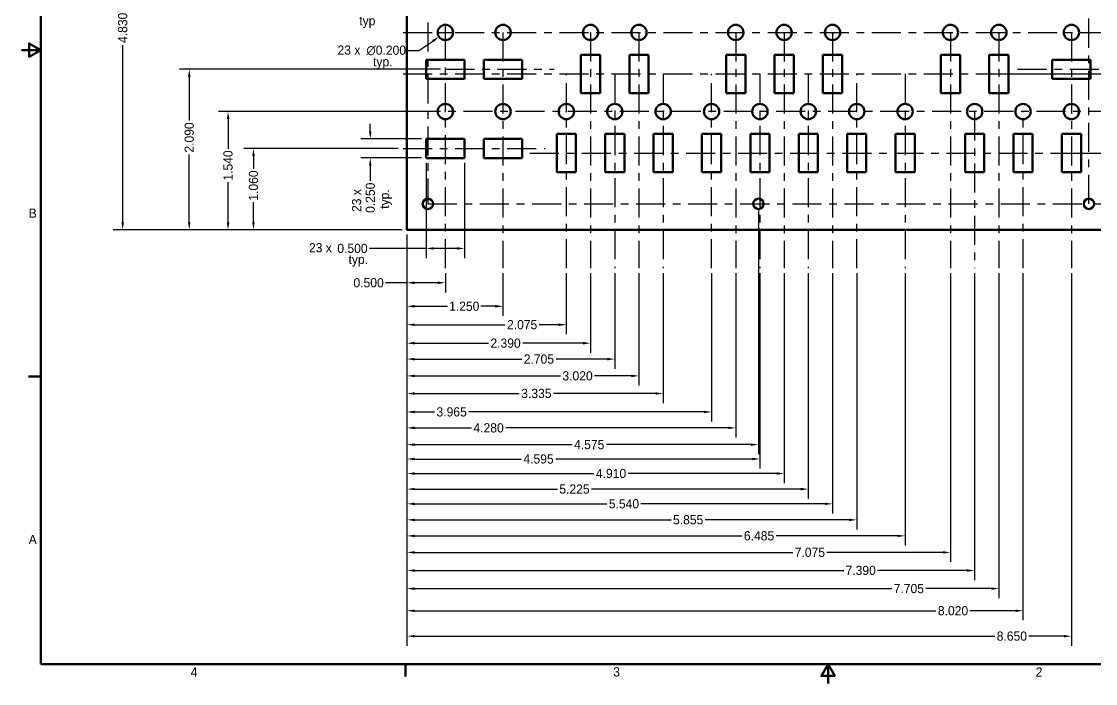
# Paper-space layout 'Layout1' of a CAD drawing. Extents: x 0.5 to 21.5, y 0.2 to 16.7.
# Drawn here: x 0.5 to 14.48, y 0.25 to 8.87 of the extents above; entities that cross this region are included whole.
import ezdxf

# ---------------------------------------------------------------- set-up
doc = ezdxf.new("R2010")
doc.units = 0
doc.header["$LTSCALE"] = 0.015748
doc.header["$MEASUREMENT"] = 0
doc.linetypes.add('ACAD_ISO08W100', pattern=[36, 24, -3, 6, -3])
doc.layers.add('Dimensions', color=7, linetype='Continuous', lineweight=25)
doc.layers.add('Sketch Lines', color=7, linetype='Continuous', lineweight=25)
doc.styles.add('DEFAULT-ANSI', font='ARIAL.TTF', dxfattribs={"width": 0.94})
doc.styles.add('TextStyle13', font='ARIAL.TTF', dxfattribs={"width": 0.94})
doc.styles.add('TextStyle8', font='ARIAL.TTF', dxfattribs={"width": 0.94})
doc.dimstyles.new('ANSI - ALIGNED', dxfattribs={"dimtxt": 0.12, "dimasz": 0.098425, "dimexe": 0.125, "dimexo": 0.0625, "dimgap": 0.031496, "dimtad": 0, "dimtoh": 1, "dimdec": 3, "dimrnd": 1e-08, "dimzin": 0, "dimdsep": 46, "dimtxsty": 'TextStyle8', "dimblk2": 'CLOSED', "dimcen": 0.09, "dimdle": 0.393701, "dimclrd": 47, "dimclre": 47, "dimclrt": 47, "dimadec": 0, "dimazin": 0, "dimtfac": 1, "dimtofl": 0, "dimtmove": 0, "dimatfit": 3, "dimfxl": 1, "dimtolj": 1, "dimtzin": 0, "dimlwd": 25, "dimlwe": 25, "dimarcsym": 0})

# ---------------------------------------------------------------- blocks, each defined once
blk = doc.blocks.new('2dTransBorder1')
at = {"layer": 'Sketch Lines', "color": 7, "linetype": 'Continuous', "lineweight": 50}
for points in [[(1.905, 1.27), (1.905, 41.91), (53.975, 41.91), (53.975, 1.27), (1.905, 1.27)], [(1.27, 21.59), (1.905, 21.59), (1.524, 21.81), (1.524, 21.37), (1.905, 21.59)], [(1.905, 10.795), (1.498, 10.795)], [(13.97, 1.27), (13.97, 0.863)], [(27.94, 0.635), (27.94, 1.27), (27.72, 0.889), (28.16, 0.889), (27.94, 1.27)]]:
    blk.add_lwpolyline(points, dxfattribs=at)
blk = doc.blocks.new('*D18')
at = {"layer": 'Defpoints', "color": 0, "linetype": 'Continuous'}
for p in [(14.396, 6.497), (14.668, 6.159), (14.959, 6.159)]:
    blk.add_point(p, dxfattribs=at)
at = {"layer": 'Dimensions', "color": 47, "linetype": 'Continuous', "lineweight": 25}
for p, q in [((14.459, 6.497), (15.084, 6.497)), ((14.959, 6.398), (14.959, 6.257)), ((14.731, 6.159), (15.084, 6.159)), ((14.959, 6.159), (14.959, 5.602))]:
    blk.add_line(p, q, dxfattribs=at)
at = {"layer": 'Dimensions', "color": 47, "linetype": 'Continuous'}
for points in [[(14.942, 6.398), (14.975, 6.398), (14.959, 6.497)], [(14.942, 6.257), (14.975, 6.257), (14.959, 6.159)]]:
    blk.add_solid(points, dxfattribs=at)
at = {"layer": 'Dimensions', "color": 47, "linetype": 'Continuous', "lineweight": 25, "insert": (14.959, 5.38), "char_height": 0.12, "attachment_point": 5, "rotation": 90, "style": 'TextStyle8'}
blk.add_mtext('\\A1;0.338', dxfattribs=at)
blk = doc.blocks.new('_Closed')
at = {"color": 0, "linetype": 'ByBlock', "lineweight": -2}
for p, q in [((-1, 0.17), (0, 0)), ((-1, 0.17), (-1, -0.17)), ((0, 0), (-1, -0.17)), ((0, 0), (-1, 0))]:
    blk.add_line(p, q, dxfattribs=at)
blk = doc.blocks.new('*D19')
at = {"layer": 'Defpoints', "color": 0, "linetype": 'Continuous'}
for p in [(14.168, 7.159), (14.668, 6.159), (15.383, 6.159)]:
    blk.add_point(p, dxfattribs=at)
at = {"layer": 'Dimensions', "color": 47, "linetype": 'Continuous', "lineweight": 25}
for p, q in [((14.231, 7.159), (15.508, 7.159)), ((15.383, 7.06), (15.383, 6.927)), ((15.383, 6.257), (15.383, 6.494)), ((14.731, 6.159), (15.508, 6.159))]:
    blk.add_line(p, q, dxfattribs=at)
at = {"layer": 'Dimensions', "color": 47, "linetype": 'Continuous'}
for points in [[(15.366, 7.06), (15.399, 7.06), (15.383, 7.159)], [(15.366, 6.257), (15.399, 6.257), (15.383, 6.159)]]:
    blk.add_solid(points, dxfattribs=at)
at = {"layer": 'Dimensions', "color": 47, "linetype": 'Continuous', "lineweight": 25, "insert": (15.383, 6.711), "char_height": 0.12, "attachment_point": 5, "rotation": 90, "style": 'TextStyle8'}
blk.add_mtext('\\A1;1.000', dxfattribs=at)
blk = doc.blocks.new('*D20')
at = {"layer": 'Defpoints', "color": 0, "linetype": 'Continuous'}
for p in [(14.396, 12.259), (14.668, 6.159), (18.439, 6.159)]:
    blk.add_point(p, dxfattribs=at)
at = {"layer": 'Dimensions', "color": 47, "linetype": 'Continuous', "lineweight": 25}
for p, q in [((14.459, 12.259), (18.564, 12.259)), ((18.439, 12.16), (18.439, 11.648)), ((18.439, 6.257), (18.439, 11.204)), ((14.731, 6.159), (18.564, 6.159))]:
    blk.add_line(p, q, dxfattribs=at)
at = {"layer": 'Dimensions', "color": 47, "linetype": 'Continuous'}
for points in [[(18.423, 12.16), (18.456, 12.16), (18.439, 12.259)], [(18.423, 6.257), (18.456, 6.257), (18.439, 6.159)]]:
    blk.add_solid(points, dxfattribs=at)
at = {"layer": 'Dimensions', "color": 47, "linetype": 'Continuous', "lineweight": 25, "insert": (18.439, 11.426), "char_height": 0.12, "attachment_point": 5, "rotation": 90, "style": 'TextStyle8'}
blk.add_mtext('\\A1;6.100', dxfattribs=at)
blk = doc.blocks.new('*D24')
at = {"layer": 'Defpoints', "color": 0, "linetype": 'Continuous'}
for p in [(1.818, 10.989), (6.343, 10.989), (5.518, 6.159)]:
    blk.add_point(p, dxfattribs=at)
at = {"layer": 'Dimensions', "color": 47, "linetype": 'Continuous', "lineweight": 25}
for p, q in [((6.281, 10.989), (1.693, 10.989)), ((1.818, 10.89), (1.818, 9.013)), ((1.818, 6.257), (1.818, 8.565)), ((5.456, 6.159), (1.693, 6.159))]:
    blk.add_line(p, q, dxfattribs=at)
at = {"layer": 'Dimensions', "color": 47, "linetype": 'Continuous'}
for points in [[(1.801, 10.89), (1.834, 10.89), (1.818, 10.989)], [(1.801, 6.257), (1.834, 6.257), (1.818, 6.159)]]:
    blk.add_solid(points, dxfattribs=at)
at = {"layer": 'Dimensions', "color": 47, "linetype": 'Continuous', "lineweight": 25, "insert": (1.818, 8.789), "char_height": 0.12, "attachment_point": 5, "rotation": 90, "style": 'TextStyle8'}
blk.add_mtext('\\A1;4.830', dxfattribs=at)
blk = doc.blocks.new('*D25')
at = {"layer": 'Defpoints', "color": 0, "linetype": 'Continuous'}
for p in [(6.018, 8.249), (2.684, 6.159), (5.518, 6.159)]:
    blk.add_point(p, dxfattribs=at)
at = {"layer": 'Dimensions', "color": 47, "linetype": 'Continuous', "lineweight": 25}
for p, q in [((5.956, 8.249), (2.559, 8.249)), ((2.684, 8.15), (2.684, 7.584)), ((2.684, 6.257), (2.684, 7.139)), ((5.456, 6.159), (2.559, 6.159))]:
    blk.add_line(p, q, dxfattribs=at)
at = {"layer": 'Dimensions', "color": 47, "linetype": 'Continuous'}
for points in [[(2.668, 8.15), (2.701, 8.15), (2.684, 8.249)], [(2.668, 6.257), (2.701, 6.257), (2.684, 6.159)]]:
    blk.add_solid(points, dxfattribs=at)
at = {"layer": 'Dimensions', "color": 47, "linetype": 'Continuous', "lineweight": 25, "insert": (2.684, 7.361), "char_height": 0.12, "attachment_point": 5, "rotation": 90, "style": 'TextStyle8'}
blk.add_mtext('\\A1;2.090', dxfattribs=at)
blk = doc.blocks.new('*D26')
at = {"layer": 'Defpoints', "color": 0, "linetype": 'Continuous'}
for p in [(5.468, 7.219), (3.52, 6.159), (5.518, 6.159)]:
    blk.add_point(p, dxfattribs=at)
at = {"layer": 'Dimensions', "color": 47, "linetype": 'Continuous', "lineweight": 25}
for p, q in [((5.406, 7.219), (3.395, 7.219)), ((3.52, 7.12), (3.52, 6.951)), ((3.52, 6.257), (3.52, 6.518)), ((5.456, 6.159), (3.395, 6.159))]:
    blk.add_line(p, q, dxfattribs=at)
at = {"layer": 'Dimensions', "color": 47, "linetype": 'Continuous'}
for points in [[(3.504, 7.12), (3.537, 7.12), (3.52, 7.219)], [(3.504, 6.257), (3.537, 6.257), (3.52, 6.159)]]:
    blk.add_solid(points, dxfattribs=at)
at = {"layer": 'Dimensions', "color": 47, "linetype": 'Continuous', "lineweight": 25, "insert": (3.52, 6.735), "char_height": 0.12, "attachment_point": 5, "rotation": 90, "style": 'TextStyle8'}
blk.add_mtext('\\A1;1.060', dxfattribs=at)
blk = doc.blocks.new('*D28')
at = {"layer": 'Defpoints', "color": 0, "linetype": 'Continuous'}
for p in [(13.223, 8.189), (14.668, 6.159), (15.874, 6.159)]:
    blk.add_point(p, dxfattribs=at)
at = {"layer": 'Dimensions', "color": 47, "linetype": 'Continuous', "lineweight": 25}
for p, q in [((13.286, 8.189), (15.999, 8.189)), ((15.874, 8.09), (15.874, 7.502)), ((15.874, 6.257), (15.874, 7.056)), ((14.731, 6.159), (15.999, 6.159))]:
    blk.add_line(p, q, dxfattribs=at)
at = {"layer": 'Dimensions', "color": 47, "linetype": 'Continuous'}
for points in [[(15.858, 8.09), (15.891, 8.09), (15.874, 8.189)], [(15.858, 6.257), (15.891, 6.257), (15.874, 6.159)]]:
    blk.add_solid(points, dxfattribs=at)
at = {"layer": 'Dimensions', "color": 47, "linetype": 'Continuous', "lineweight": 25, "insert": (15.874, 7.279), "char_height": 0.12, "attachment_point": 5, "rotation": 90, "style": 'TextStyle8'}
blk.add_mtext('\\A1;2.030', dxfattribs=at)
blk = doc.blocks.new('*D29')
at = {"layer": 'Defpoints', "color": 0, "linetype": 'Continuous'}
for p in [(5.518, 6.159), (14.168, 5.659), (5.518, 0.867)]:
    blk.add_point(p, dxfattribs=at)
at = {"layer": 'Dimensions', "color": 47, "linetype": 'Continuous', "lineweight": 25}
for p, q in [((5.518, 6.096), (5.518, 0.742)), ((14.168, 5.596), (14.168, 0.742)), ((5.617, 0.867), (13.171, 0.867)), ((14.07, 0.867), (13.614, 0.867))]:
    blk.add_line(p, q, dxfattribs=at)
at = {"layer": 'Dimensions', "color": 47, "linetype": 'Continuous'}
for points in [[(5.617, 0.883), (5.617, 0.85), (5.518, 0.867)], [(14.07, 0.883), (14.07, 0.85), (14.168, 0.867)]]:
    blk.add_solid(points, dxfattribs=at)
at = {"layer": 'Dimensions', "color": 47, "linetype": 'Continuous', "lineweight": 25, "insert": (13.393, 0.867), "char_height": 0.12, "attachment_point": 5, "style": 'TextStyle8'}
blk.add_mtext('\\A1;8.650', dxfattribs=at)
blk = doc.blocks.new('*D30')
at = {"layer": 'Defpoints', "color": 0, "linetype": 'Continuous'}
for p in [(5.518, 6.159), (13.538, 5.659), (5.518, 1.198)]:
    blk.add_point(p, dxfattribs=at)
at = {"layer": 'Dimensions', "color": 47, "linetype": 'Continuous', "lineweight": 25}
for p, q in [((5.518, 6.096), (5.518, 1.073)), ((13.538, 5.596), (13.538, 1.073)), ((5.617, 1.198), (12.405, 1.198)), ((13.44, 1.198), (12.848, 1.198))]:
    blk.add_line(p, q, dxfattribs=at)
at = {"layer": 'Dimensions', "color": 47, "linetype": 'Continuous'}
for points in [[(5.617, 1.214), (5.617, 1.181), (5.518, 1.198)], [(13.44, 1.214), (13.44, 1.181), (13.538, 1.198)]]:
    blk.add_solid(points, dxfattribs=at)
at = {"layer": 'Dimensions', "color": 47, "linetype": 'Continuous', "lineweight": 25, "insert": (12.627, 1.198), "char_height": 0.12, "attachment_point": 5, "style": 'TextStyle8'}
blk.add_mtext('\\A1;8.020', dxfattribs=at)
blk = doc.blocks.new('*D31')
at = {"layer": 'Defpoints', "color": 0, "linetype": 'Continuous'}
for p in [(5.518, 6.159), (13.223, 5.659), (5.518, 1.486)]:
    blk.add_point(p, dxfattribs=at)
at = {"layer": 'Dimensions', "color": 47, "linetype": 'Continuous', "lineweight": 25}
for p, q in [((5.518, 6.096), (5.518, 1.361)), ((13.223, 5.596), (13.223, 1.361)), ((5.617, 1.486), (11.83, 1.486)), ((13.125, 1.486), (12.274, 1.486))]:
    blk.add_line(p, q, dxfattribs=at)
at = {"layer": 'Dimensions', "color": 47, "linetype": 'Continuous'}
for points in [[(5.617, 1.502), (5.617, 1.469), (5.518, 1.486)], [(13.125, 1.502), (13.125, 1.469), (13.223, 1.486)]]:
    blk.add_solid(points, dxfattribs=at)
at = {"layer": 'Dimensions', "color": 47, "linetype": 'Continuous', "lineweight": 25, "insert": (12.052, 1.486), "char_height": 0.12, "attachment_point": 5, "style": 'TextStyle8'}
blk.add_mtext('\\A1;7.705', dxfattribs=at)
blk = doc.blocks.new('*D32')
at = {"layer": 'Defpoints', "color": 0, "linetype": 'Continuous'}
for p in [(5.518, 6.159), (12.908, 5.659), (5.518, 1.722)]:
    blk.add_point(p, dxfattribs=at)
at = {"layer": 'Dimensions', "color": 47, "linetype": 'Continuous', "lineweight": 25}
for p, q in [((5.518, 6.096), (5.518, 1.597)), ((12.908, 5.596), (12.908, 1.597)), ((5.617, 1.722), (11.204, 1.722)), ((12.81, 1.722), (11.646, 1.722))]:
    blk.add_line(p, q, dxfattribs=at)
at = {"layer": 'Dimensions', "color": 47, "linetype": 'Continuous'}
for points in [[(5.617, 1.738), (5.617, 1.705), (5.518, 1.722)], [(12.81, 1.738), (12.81, 1.705), (12.908, 1.722)]]:
    blk.add_solid(points, dxfattribs=at)
at = {"layer": 'Dimensions', "color": 47, "linetype": 'Continuous', "lineweight": 25, "insert": (11.425, 1.722), "char_height": 0.12, "attachment_point": 5, "style": 'TextStyle8'}
blk.add_mtext('\\A1;7.390', dxfattribs=at)
blk = doc.blocks.new('*D33')
at = {"layer": 'Defpoints', "color": 0, "linetype": 'Continuous'}
for p in [(5.518, 6.159), (12.593, 5.659), (5.518, 1.958)]:
    blk.add_point(p, dxfattribs=at)
at = {"layer": 'Dimensions', "color": 47, "linetype": 'Continuous', "lineweight": 25}
for p, q in [((5.518, 6.096), (5.518, 1.833)), ((12.593, 5.596), (12.593, 1.833)), ((5.617, 1.958), (10.542, 1.958)), ((12.495, 1.958), (10.985, 1.958))]:
    blk.add_line(p, q, dxfattribs=at)
at = {"layer": 'Dimensions', "color": 47, "linetype": 'Continuous'}
for points in [[(5.617, 1.974), (5.617, 1.942), (5.518, 1.958)], [(12.495, 1.974), (12.495, 1.942), (12.593, 1.958)]]:
    blk.add_solid(points, dxfattribs=at)
at = {"layer": 'Dimensions', "color": 47, "linetype": 'Continuous', "lineweight": 25, "insert": (10.764, 1.958), "char_height": 0.12, "attachment_point": 5, "style": 'TextStyle8'}
blk.add_mtext('\\A1;7.075', dxfattribs=at)
blk = doc.blocks.new('*D34')
at = {"layer": 'Defpoints', "color": 0, "linetype": 'Continuous'}
for p in [(5.518, 6.159), (12.003, 5.659), (5.518, 2.173)]:
    blk.add_point(p, dxfattribs=at)
at = {"layer": 'Dimensions', "color": 47, "linetype": 'Continuous', "lineweight": 25}
for p, q in [((5.518, 6.096), (5.518, 2.048)), ((12.003, 5.596), (12.003, 2.048)), ((5.617, 2.173), (9.879, 2.173)), ((11.905, 2.173), (10.324, 2.173))]:
    blk.add_line(p, q, dxfattribs=at)
at = {"layer": 'Dimensions', "color": 47, "linetype": 'Continuous'}
for points in [[(5.617, 2.189), (5.617, 2.156), (5.518, 2.173)], [(11.905, 2.189), (11.905, 2.156), (12.003, 2.173)]]:
    blk.add_solid(points, dxfattribs=at)
at = {"layer": 'Dimensions', "color": 47, "linetype": 'Continuous', "lineweight": 25, "insert": (10.102, 2.173), "char_height": 0.12, "attachment_point": 5, "style": 'TextStyle8'}
blk.add_mtext('\\A1;6.485', dxfattribs=at)
blk = doc.blocks.new('*D35')
at = {"layer": 'Defpoints', "color": 0, "linetype": 'Continuous'}
for p in [(5.518, 6.159), (11.373, 5.659), (5.518, 2.382)]:
    blk.add_point(p, dxfattribs=at)
at = {"layer": 'Dimensions', "color": 47, "linetype": 'Continuous', "lineweight": 25}
for p, q in [((5.518, 6.096), (5.518, 2.257)), ((11.373, 5.596), (11.373, 2.257)), ((5.617, 2.382), (8.957, 2.382)), ((11.275, 2.382), (9.401, 2.382))]:
    blk.add_line(p, q, dxfattribs=at)
at = {"layer": 'Dimensions', "color": 47, "linetype": 'Continuous'}
for points in [[(5.617, 2.398), (5.617, 2.365), (5.518, 2.382)], [(11.275, 2.398), (11.275, 2.365), (11.373, 2.382)]]:
    blk.add_solid(points, dxfattribs=at)
at = {"layer": 'Dimensions', "color": 47, "linetype": 'Continuous', "lineweight": 25, "insert": (9.179, 2.382), "char_height": 0.12, "attachment_point": 5, "style": 'TextStyle8'}
blk.add_mtext('\\A1;5.855', dxfattribs=at)
blk = doc.blocks.new('*D36')
at = {"layer": 'Defpoints', "color": 0, "linetype": 'Continuous'}
for p in [(5.518, 6.159), (11.058, 5.659), (5.518, 2.59)]:
    blk.add_point(p, dxfattribs=at)
at = {"layer": 'Dimensions', "color": 47, "linetype": 'Continuous', "lineweight": 25}
for p, q in [((5.518, 6.096), (5.518, 2.465)), ((11.058, 5.596), (11.058, 2.465)), ((5.617, 2.59), (8.122, 2.59)), ((10.96, 2.59), (8.565, 2.59))]:
    blk.add_line(p, q, dxfattribs=at)
at = {"layer": 'Dimensions', "color": 47, "linetype": 'Continuous'}
for points in [[(5.617, 2.607), (5.617, 2.574), (5.518, 2.59)], [(10.96, 2.607), (10.96, 2.574), (11.058, 2.59)]]:
    blk.add_solid(points, dxfattribs=at)
at = {"layer": 'Dimensions', "color": 47, "linetype": 'Continuous', "lineweight": 25, "insert": (8.343, 2.59), "char_height": 0.12, "attachment_point": 5, "style": 'TextStyle8'}
blk.add_mtext('\\A1;5.540', dxfattribs=at)
blk = doc.blocks.new('*D37')
at = {"layer": 'Defpoints', "color": 0, "linetype": 'Continuous'}
for p in [(5.518, 6.159), (10.743, 5.659), (5.518, 2.782)]:
    blk.add_point(p, dxfattribs=at)
at = {"layer": 'Dimensions', "color": 47, "linetype": 'Continuous', "lineweight": 25}
for p, q in [((5.518, 6.096), (5.518, 2.657)), ((10.743, 5.596), (10.743, 2.657)), ((5.617, 2.782), (7.477, 2.782)), ((10.645, 2.782), (7.921, 2.782))]:
    blk.add_line(p, q, dxfattribs=at)
at = {"layer": 'Dimensions', "color": 47, "linetype": 'Continuous'}
for points in [[(5.617, 2.798), (5.617, 2.766), (5.518, 2.782)], [(10.645, 2.798), (10.645, 2.766), (10.743, 2.782)]]:
    blk.add_solid(points, dxfattribs=at)
at = {"layer": 'Dimensions', "color": 47, "linetype": 'Continuous', "lineweight": 25, "insert": (7.699, 2.782), "char_height": 0.12, "attachment_point": 5, "style": 'TextStyle8'}
blk.add_mtext('\\A1;5.225', dxfattribs=at)
blk = doc.blocks.new('*D38')
at = {"layer": 'Defpoints', "color": 0, "linetype": 'Continuous'}
for p in [(5.518, 6.159), (10.428, 5.659), (5.518, 2.985)]:
    blk.add_point(p, dxfattribs=at)
at = {"layer": 'Dimensions', "color": 47, "linetype": 'Continuous', "lineweight": 25}
for p, q in [((5.518, 6.096), (5.518, 2.86)), ((10.428, 5.596), (10.428, 2.86)), ((5.617, 2.985), (7.951, 2.985)), ((10.33, 2.985), (8.399, 2.985))]:
    blk.add_line(p, q, dxfattribs=at)
at = {"layer": 'Dimensions', "color": 47, "linetype": 'Continuous'}
for points in [[(5.617, 3.001), (5.617, 2.968), (5.518, 2.985)], [(10.33, 3.001), (10.33, 2.968), (10.428, 2.985)]]:
    blk.add_solid(points, dxfattribs=at)
at = {"layer": 'Dimensions', "color": 47, "linetype": 'Continuous', "lineweight": 25, "insert": (8.175, 2.985), "char_height": 0.12, "attachment_point": 5, "style": 'TextStyle8'}
blk.add_mtext('\\A1;4.910', dxfattribs=at)
blk = doc.blocks.new('*D39')
at = {"layer": 'Defpoints', "color": 0, "linetype": 'Continuous'}
for p in [(5.518, 6.159), (10.113, 5.659), (5.518, 3.174)]:
    blk.add_point(p, dxfattribs=at)
at = {"layer": 'Dimensions', "color": 47, "linetype": 'Continuous', "lineweight": 25}
for p, q in [((5.518, 6.096), (5.518, 3.049)), ((10.113, 5.596), (10.113, 3.049)), ((5.617, 3.174), (7.006, 3.174)), ((10.015, 3.174), (7.455, 3.174))]:
    blk.add_line(p, q, dxfattribs=at)
at = {"layer": 'Dimensions', "color": 47, "linetype": 'Continuous'}
for points in [[(5.617, 3.19), (5.617, 3.158), (5.518, 3.174)], [(10.015, 3.19), (10.015, 3.158), (10.113, 3.174)]]:
    blk.add_solid(points, dxfattribs=at)
at = {"layer": 'Dimensions', "color": 47, "linetype": 'Continuous', "lineweight": 25, "insert": (7.231, 3.174), "char_height": 0.12, "attachment_point": 5, "style": 'TextStyle8'}
blk.add_mtext('\\A1;4.595', dxfattribs=at)
blk = doc.blocks.new('*D40')
at = {"layer": 'Defpoints', "color": 0, "linetype": 'Continuous'}
for p in [(5.518, 6.159), (9.798, 5.659), (5.518, 3.579)]:
    blk.add_point(p, dxfattribs=at)
at = {"layer": 'Dimensions', "color": 47, "linetype": 'Continuous', "lineweight": 25}
for p, q in [((5.518, 6.096), (5.518, 3.454)), ((9.798, 5.596), (9.798, 3.454)), ((5.617, 3.579), (6.357, 3.579)), ((9.7, 3.579), (6.805, 3.579))]:
    blk.add_line(p, q, dxfattribs=at)
at = {"layer": 'Dimensions', "color": 47, "linetype": 'Continuous'}
for points in [[(5.617, 3.596), (5.617, 3.563), (5.518, 3.579)], [(9.7, 3.596), (9.7, 3.563), (9.798, 3.579)]]:
    blk.add_solid(points, dxfattribs=at)
at = {"layer": 'Dimensions', "color": 47, "linetype": 'Continuous', "lineweight": 25, "insert": (6.581, 3.579), "char_height": 0.12, "attachment_point": 5, "style": 'TextStyle8'}
blk.add_mtext('\\A1;4.280', dxfattribs=at)
blk = doc.blocks.new('*D41')
at = {"layer": 'Defpoints', "color": 0, "linetype": 'Continuous'}
for p in [(5.518, 6.159), (9.483, 5.659), (5.518, 3.787)]:
    blk.add_point(p, dxfattribs=at)
at = {"layer": 'Dimensions', "color": 47, "linetype": 'Continuous', "lineweight": 25}
for p, q in [((5.518, 6.096), (5.518, 3.662)), ((9.483, 5.596), (9.483, 3.662)), ((5.617, 3.787), (5.878, 3.787)), ((9.385, 3.787), (6.322, 3.787))]:
    blk.add_line(p, q, dxfattribs=at)
at = {"layer": 'Dimensions', "color": 47, "linetype": 'Continuous'}
for points in [[(5.617, 3.803), (5.617, 3.77), (5.518, 3.787)], [(9.385, 3.803), (9.385, 3.77), (9.483, 3.787)]]:
    blk.add_solid(points, dxfattribs=at)
at = {"layer": 'Dimensions', "color": 47, "linetype": 'Continuous', "lineweight": 25, "insert": (6.1, 3.787), "char_height": 0.12, "attachment_point": 5, "style": 'TextStyle8'}
blk.add_mtext('\\A1;3.965', dxfattribs=at)
blk = doc.blocks.new('*D42')
at = {"layer": 'Defpoints', "color": 0, "linetype": 'Continuous'}
for p in [(5.518, 6.159), (8.853, 5.659), (5.518, 4.027)]:
    blk.add_point(p, dxfattribs=at)
at = {"layer": 'Dimensions', "color": 47, "linetype": 'Continuous', "lineweight": 25}
for p, q in [((5.518, 6.096), (5.518, 3.902)), ((8.853, 5.596), (8.853, 3.902)), ((5.617, 4.027), (6.981, 4.027)), ((8.755, 4.027), (7.426, 4.027))]:
    blk.add_line(p, q, dxfattribs=at)
at = {"layer": 'Dimensions', "color": 47, "linetype": 'Continuous'}
for points in [[(5.617, 4.043), (5.617, 4.011), (5.518, 4.027)], [(8.755, 4.043), (8.755, 4.011), (8.853, 4.027)]]:
    blk.add_solid(points, dxfattribs=at)
at = {"layer": 'Dimensions', "color": 47, "linetype": 'Continuous', "lineweight": 25, "insert": (7.203, 4.027), "char_height": 0.12, "attachment_point": 5, "style": 'TextStyle8'}
blk.add_mtext('\\A1;3.335', dxfattribs=at)
blk = doc.blocks.new('*D43')
at = {"layer": 'Defpoints', "color": 0, "linetype": 'Continuous'}
for p in [(5.518, 6.159), (8.538, 5.659), (5.518, 4.256)]:
    blk.add_point(p, dxfattribs=at)
at = {"layer": 'Dimensions', "color": 47, "linetype": 'Continuous', "lineweight": 25}
for p, q in [((5.518, 6.096), (5.518, 4.131)), ((8.538, 5.596), (8.538, 4.131)), ((5.617, 4.256), (7.517, 4.256)), ((8.44, 4.256), (7.96, 4.256))]:
    blk.add_line(p, q, dxfattribs=at)
at = {"layer": 'Dimensions', "color": 47, "linetype": 'Continuous'}
for points in [[(5.617, 4.273), (5.617, 4.24), (5.518, 4.256)], [(8.44, 4.273), (8.44, 4.24), (8.538, 4.256)]]:
    blk.add_solid(points, dxfattribs=at)
at = {"layer": 'Dimensions', "color": 47, "linetype": 'Continuous', "lineweight": 25, "insert": (7.739, 4.256), "char_height": 0.12, "attachment_point": 5, "style": 'TextStyle8'}
blk.add_mtext('\\A1;3.020', dxfattribs=at)
blk = doc.blocks.new('*D44')
at = {"layer": 'Defpoints', "color": 0, "linetype": 'Continuous'}
for p in [(5.518, 6.159), (8.223, 5.659), (5.518, 4.475)]:
    blk.add_point(p, dxfattribs=at)
at = {"layer": 'Dimensions', "color": 47, "linetype": 'Continuous', "lineweight": 25}
for p, q in [((5.518, 6.096), (5.518, 4.35)), ((8.223, 5.596), (8.223, 4.35)), ((5.617, 4.475), (7.013, 4.475)), ((8.125, 4.475), (7.459, 4.475))]:
    blk.add_line(p, q, dxfattribs=at)
at = {"layer": 'Dimensions', "color": 47, "linetype": 'Continuous'}
for points in [[(5.617, 4.491), (5.617, 4.458), (5.518, 4.475)], [(8.125, 4.491), (8.125, 4.458), (8.223, 4.475)]]:
    blk.add_solid(points, dxfattribs=at)
at = {"layer": 'Dimensions', "color": 47, "linetype": 'Continuous', "lineweight": 25, "insert": (7.236, 4.475), "char_height": 0.12, "attachment_point": 5, "style": 'TextStyle8'}
blk.add_mtext('\\A1;2.705', dxfattribs=at)
blk = doc.blocks.new('*D45')
at = {"layer": 'Defpoints', "color": 0, "linetype": 'Continuous'}
for p in [(5.518, 6.159), (7.908, 5.659), (5.518, 4.682)]:
    blk.add_point(p, dxfattribs=at)
at = {"layer": 'Dimensions', "color": 47, "linetype": 'Continuous', "lineweight": 25}
for p, q in [((5.518, 6.096), (5.518, 4.557)), ((7.908, 5.596), (7.908, 4.557)), ((5.617, 4.682), (6.58, 4.682)), ((7.81, 4.682), (7.025, 4.682))]:
    blk.add_line(p, q, dxfattribs=at)
at = {"layer": 'Dimensions', "color": 47, "linetype": 'Continuous'}
for points in [[(5.617, 4.699), (5.617, 4.666), (5.518, 4.682)], [(7.81, 4.699), (7.81, 4.666), (7.908, 4.682)]]:
    blk.add_solid(points, dxfattribs=at)
at = {"layer": 'Dimensions', "color": 47, "linetype": 'Continuous', "lineweight": 25, "insert": (6.802, 4.682), "char_height": 0.12, "attachment_point": 5, "style": 'TextStyle8'}
blk.add_mtext('\\A1;2.390', dxfattribs=at)
blk = doc.blocks.new('*D46')
at = {"layer": 'Defpoints', "color": 0, "linetype": 'Continuous'}
for p in [(5.518, 6.159), (7.593, 5.659), (5.518, 4.923)]:
    blk.add_point(p, dxfattribs=at)
at = {"layer": 'Dimensions', "color": 47, "linetype": 'Continuous', "lineweight": 25}
for p, q in [((5.518, 6.096), (5.518, 4.798)), ((7.593, 5.596), (7.593, 4.798)), ((5.617, 4.923), (6.794, 4.923)), ((7.495, 4.923), (7.241, 4.923))]:
    blk.add_line(p, q, dxfattribs=at)
at = {"layer": 'Dimensions', "color": 47, "linetype": 'Continuous'}
for points in [[(5.617, 4.939), (5.617, 4.906), (5.518, 4.923)], [(7.495, 4.939), (7.495, 4.906), (7.593, 4.923)]]:
    blk.add_solid(points, dxfattribs=at)
at = {"layer": 'Dimensions', "color": 47, "linetype": 'Continuous', "lineweight": 25, "insert": (7.018, 4.923), "char_height": 0.12, "attachment_point": 5, "style": 'TextStyle8'}
blk.add_mtext('\\A1;2.075', dxfattribs=at)
blk = doc.blocks.new('*D47')
at = {"layer": 'Defpoints', "color": 0, "linetype": 'Continuous'}
for p in [(5.518, 6.159), (6.768, 5.659), (5.518, 5.163)]:
    blk.add_point(p, dxfattribs=at)
at = {"layer": 'Dimensions', "color": 47, "linetype": 'Continuous', "lineweight": 25}
for p, q in [((5.518, 6.096), (5.518, 5.038)), ((6.768, 5.596), (6.768, 5.038)), ((5.617, 5.163), (6.048, 5.163)), ((6.67, 5.163), (6.48, 5.163))]:
    blk.add_line(p, q, dxfattribs=at)
at = {"layer": 'Dimensions', "color": 47, "linetype": 'Continuous'}
for points in [[(5.617, 5.179), (5.617, 5.146), (5.518, 5.163)], [(6.67, 5.179), (6.67, 5.146), (6.768, 5.163)]]:
    blk.add_solid(points, dxfattribs=at)
at = {"layer": 'Dimensions', "color": 47, "linetype": 'Continuous', "lineweight": 25, "insert": (6.264, 5.163), "char_height": 0.12, "attachment_point": 5, "style": 'TextStyle8'}
blk.add_mtext('\\A1;1.250', dxfattribs=at)
blk = doc.blocks.new('*D48')
at = {"layer": 'Defpoints', "color": 0, "linetype": 'Continuous'}
for p in [(5.518, 6.159), (6.018, 5.659), (5.518, 5.469)]:
    blk.add_point(p, dxfattribs=at)
at = {"layer": 'Dimensions', "color": 47, "linetype": 'Continuous', "lineweight": 25}
for p, q in [((5.518, 6.096), (5.518, 5.344)), ((6.018, 5.596), (6.018, 5.344)), ((5.518, 5.469), (5.241, 5.469)), ((5.92, 5.469), (5.617, 5.469))]:
    blk.add_line(p, q, dxfattribs=at)
at = {"layer": 'Dimensions', "color": 47, "linetype": 'Continuous'}
for points in [[(5.617, 5.485), (5.617, 5.452), (5.518, 5.469)], [(5.92, 5.485), (5.92, 5.452), (6.018, 5.469)]]:
    blk.add_solid(points, dxfattribs=at)
at = {"layer": 'Dimensions', "color": 47, "linetype": 'Continuous', "lineweight": 25, "insert": (5.019, 5.469), "char_height": 0.12, "attachment_point": 5, "style": 'TextStyle8'}
blk.add_mtext('\\A1;0.500', dxfattribs=at)
blk = doc.blocks.new('*D49')
at = {"layer": 'Defpoints', "color": 0, "linetype": 'Continuous'}
for p in [(5.768, 7.094), (6.268, 7.094), (5.768, 5.916)]:
    blk.add_point(p, dxfattribs=at)
at = {"layer": 'Dimensions', "color": 47, "linetype": 'Continuous', "lineweight": 25}
for p, q in [((5.768, 7.031), (5.768, 5.791)), ((6.268, 7.031), (6.268, 5.791)), ((5.768, 5.916), (5.03, 5.916)), ((6.17, 5.916), (5.867, 5.916))]:
    blk.add_line(p, q, dxfattribs=at)
at = {"layer": 'Dimensions', "color": 47, "linetype": 'Continuous'}
for points in [[(5.867, 5.933), (5.867, 5.9), (5.768, 5.916)], [(6.17, 5.933), (6.17, 5.9), (6.268, 5.916)]]:
    blk.add_solid(points, dxfattribs=at)
at = {"layer": 'Dimensions', "color": 47, "linetype": 'Continuous', "lineweight": 25, "insert": (4.809, 5.916), "char_height": 0.12, "attachment_point": 5, "style": 'TextStyle8'}
blk.add_mtext('\\A1;0.500', dxfattribs=at)
blk = doc.blocks.new('*D50')
at = {"layer": 'Defpoints', "color": 0, "linetype": 'Continuous'}
for p in [(5.936, 8.672), (6.101, 8.785)]:
    blk.add_point(p, dxfattribs=at)
at = {"layer": 'Dimensions', "color": 47, "linetype": 'Continuous', "lineweight": 25}
for p, q in [((6.018, 8.639), (6.018, 8.819)), ((5.928, 8.729), (6.108, 8.729)), ((5.674, 8.494), (5.855, 8.617)), ((5.531, 8.494), (5.674, 8.494))]:
    blk.add_line(p, q, dxfattribs=at)
at = {"layer": 'Dimensions', "color": 47, "linetype": 'Continuous'}
blk.add_solid([(5.845, 8.631), (5.864, 8.603), (5.936, 8.672)], dxfattribs=at)
at = {"layer": 'Dimensions', "color": 47, "linetype": 'Continuous', "lineweight": 25, "insert": (5.248, 8.494), "char_height": 0.12, "attachment_point": 5, "style": 'TextStyle8'}
blk.add_mtext('\\A1;∅0.200', dxfattribs=at)
blk = doc.blocks.new('*D60')
at = {"layer": 'Defpoints', "color": 0, "linetype": 'Continuous'}
for p in [(5.768, 7.344), (5.041, 7.094), (5.768, 7.094)]:
    blk.add_point(p, dxfattribs=at)
at = {"layer": 'Dimensions', "color": 47, "linetype": 'Continuous', "lineweight": 25}
for p, q in [((5.041, 7.442), (5.041, 7.541)), ((5.706, 7.344), (4.916, 7.344)), ((5.706, 7.094), (4.916, 7.094)), ((5.041, 6.995), (5.041, 6.798))]:
    blk.add_line(p, q, dxfattribs=at)
at = {"layer": 'Dimensions', "color": 47, "linetype": 'Continuous'}
for points in [[(5.024, 7.442), (5.057, 7.442), (5.041, 7.344)], [(5.024, 6.995), (5.057, 6.995), (5.041, 7.094)]]:
    blk.add_solid(points, dxfattribs=at)
at = {"layer": 'Dimensions', "color": 47, "linetype": 'Continuous', "lineweight": 25, "insert": (5.041, 6.576), "char_height": 0.12, "attachment_point": 5, "rotation": 90, "style": 'TextStyle8'}
blk.add_mtext('\\A1;0.250', dxfattribs=at)
blk = doc.blocks.new('*D61')
at = {"layer": 'Defpoints', "color": 0, "linetype": 'Continuous'}
for p in [(10.093, 6.497), (5.518, 6.159), (5.518, 3.361)]:
    blk.add_point(p, dxfattribs=at)
at = {"layer": 'Dimensions', "color": 47, "linetype": 'Continuous', "lineweight": 25}
for p, q in [((10.093, 6.434), (10.093, 3.236)), ((5.518, 6.096), (5.518, 3.236)), ((5.617, 3.361), (7.667, 3.361)), ((9.995, 3.361), (8.116, 3.361))]:
    blk.add_line(p, q, dxfattribs=at)
at = {"layer": 'Dimensions', "color": 47, "linetype": 'Continuous'}
for points in [[(5.617, 3.377), (5.617, 3.344), (5.518, 3.361)], [(9.995, 3.377), (9.995, 3.344), (10.093, 3.361)]]:
    blk.add_solid(points, dxfattribs=at)
at = {"layer": 'Dimensions', "color": 47, "linetype": 'Continuous', "lineweight": 25, "insert": (7.891, 3.361), "char_height": 0.12, "attachment_point": 5, "style": 'TextStyle8'}
blk.add_mtext('\\A1;4.575', dxfattribs=at)
blk = doc.blocks.new('*D64')
at = {"layer": 'Defpoints', "color": 0, "linetype": 'Continuous'}
for p in [(13.693, 11.837), (14.668, 6.159), (18.009, 6.159)]:
    blk.add_point(p, dxfattribs=at)
at = {"layer": 'Dimensions', "color": 47, "linetype": 'Continuous', "lineweight": 25}
for p, q in [((13.756, 11.837), (18.134, 11.837)), ((18.009, 11.738), (18.009, 11.08)), ((18.009, 6.257), (18.009, 10.636)), ((14.731, 6.159), (18.134, 6.159))]:
    blk.add_line(p, q, dxfattribs=at)
at = {"layer": 'Dimensions', "color": 47, "linetype": 'Continuous'}
for points in [[(17.993, 11.738), (18.026, 11.738), (18.009, 11.837)], [(17.993, 6.257), (18.026, 6.257), (18.009, 6.159)]]:
    blk.add_solid(points, dxfattribs=at)
at = {"layer": 'Dimensions', "color": 47, "linetype": 'Continuous', "lineweight": 25, "insert": (18.009, 10.858), "char_height": 0.12, "attachment_point": 5, "rotation": 90, "style": 'TextStyle8'}
blk.add_mtext('\\A1;5.678', dxfattribs=at)
blk = doc.blocks.new('*D65')
at = {"layer": 'Defpoints', "color": 0, "linetype": 'Continuous'}
for p in [(6.018, 7.699), (3.189, 6.159), (5.518, 6.159)]:
    blk.add_point(p, dxfattribs=at)
at = {"layer": 'Dimensions', "color": 47, "linetype": 'Continuous', "lineweight": 25}
for p, q in [((5.956, 7.699), (3.064, 7.699)), ((3.189, 7.6), (3.189, 7.212)), ((3.189, 6.257), (3.189, 6.779)), ((5.456, 6.159), (3.064, 6.159))]:
    blk.add_line(p, q, dxfattribs=at)
at = {"layer": 'Dimensions', "color": 47, "linetype": 'Continuous'}
for points in [[(3.173, 7.6), (3.206, 7.6), (3.189, 7.699)], [(3.173, 6.257), (3.206, 6.257), (3.189, 6.159)]]:
    blk.add_solid(points, dxfattribs=at)
at = {"layer": 'Dimensions', "color": 47, "linetype": 'Continuous', "lineweight": 25, "insert": (3.189, 6.996), "char_height": 0.12, "attachment_point": 5, "rotation": 90, "style": 'TextStyle8'}
blk.add_mtext('\\A1;1.540', dxfattribs=at)

psp = doc.layouts.get("Layout1")

# ---------------------------------------------------------------- linework, layer by layer
at = {"layer": 'Sketch Lines', "color": 7, "linetype": 'Continuous', "lineweight": 50}
for p, q in [((5.5185, 12.5868), (5.5185, 6.1588)), ((7.7835, 8.4388), (7.7835, 7.9388)), ((8.0335, 8.4388), (7.7835, 8.4388)), ((8.0335, 7.9388), (8.0335, 8.4388)), ((8.4135, 8.4388), (8.4135, 7.9388)), ((8.6635, 8.4388), (8.4135, 8.4388)), ((8.6635, 7.9388), (8.6635, 8.4388)), ((9.9235, 8.4388), (9.6735, 8.4388)), ((9.6735, 8.4388), (9.6735, 7.9388)), ((9.9235, 7.9388), (9.9235, 8.4388)), ((10.3035, 8.4388), (10.3035, 7.9388)), ((10.5535, 8.4388), (10.3035, 8.4388)), ((10.5535, 7.9388), (10.5535, 8.4388)), ((10.9335, 8.4388), (10.9335, 7.9388)), ((11.1835, 8.4388), (10.9335, 8.4388)), ((11.1835, 7.9388), (11.1835, 8.4388)), ((12.4685, 8.4388), (12.4685, 7.9388)), ((12.7185, 8.4388), (12.4685, 8.4388)), ((12.7185, 7.9388), (12.7185, 8.4388)), ((13.3485, 8.4388), (13.0985, 8.4388)), ((13.0985, 8.4388), (13.0985, 7.9388)), ((13.3485, 7.9388), (13.3485, 8.4388)), ((5.7685, 8.3738), (5.7685, 8.1238)), ((6.2685, 8.3738), (5.7685, 8.3738)), ((6.2685, 8.1238), (6.2685, 8.3738)), ((6.5185, 8.3738), (6.5185, 8.1238)), ((7.0185, 8.3738), (6.5185, 8.3738)), ((7.0185, 8.1238), (7.0185, 8.3738)), ((13.9185, 8.3738), (13.9185, 8.1238)), ((14.4185, 8.3738), (13.9185, 8.3738)), ((14.4185, 8.1238), (14.4185, 8.3738)), ((5.7685, 8.1238), (6.2685, 8.1238)), ((6.5185, 8.1238), (7.0185, 8.1238)), ((13.9185, 8.1238), (14.4185, 8.1238)), ((7.7835, 7.9388), (8.0335, 7.9388)), ((8.4135, 7.9388), (8.6635, 7.9388)), ((9.6735, 7.9388), (9.9235, 7.9388)), ((10.3035, 7.9388), (10.5535, 7.9388)), ((10.9335, 7.9388), (11.1835, 7.9388)), ((12.4685, 7.9388), (12.7185, 7.9388)), ((13.0985, 7.9388), (13.3485, 7.9388)), ((6.2685, 7.3438), (5.7685, 7.3438)), ((5.7685, 7.3438), (5.7685, 7.0938)), ((6.2685, 7.0938), (6.2685, 7.3438)), ((6.5185, 7.3438), (6.5185, 7.0938)), ((7.0185, 7.3438), (6.5185, 7.3438)), ((7.0185, 7.0938), (7.0185, 7.3438)), ((7.4685, 7.4088), (7.4685, 6.9088)), ((7.7185, 7.4088), (7.4685, 7.4088)), ((7.7185, 6.9088), (7.7185, 7.4088)), ((8.0985, 7.4088), (8.0985, 6.9088)), ((8.3485, 7.4088), (8.0985, 7.4088)), ((8.3485, 6.9088), (8.3485, 7.4088)), ((8.9785, 7.4088), (8.7285, 7.4088)), ((8.7285, 7.4088), (8.7285, 6.9088)), ((8.9785, 6.9088), (8.9785, 7.4088)), ((9.3585, 7.4088), (9.3585, 6.9088)), ((9.6085, 7.4088), (9.3585, 7.4088)), ((9.6085, 6.9088), (9.6085, 7.4088)), ((10.2385, 7.4088), (9.9885, 7.4088)), ((9.9885, 7.4088), (9.9885, 6.9088)), ((10.2385, 6.9088), (10.2385, 7.4088)), ((10.8685, 7.4088), (10.6185, 7.4088)), ((10.6185, 7.4088), (10.6185, 6.9088)), ((10.8685, 6.9088), (10.8685, 7.4088)), ((11.2485, 7.4088), (11.2485, 6.9088)), ((11.4985, 7.4088), (11.2485, 7.4088)), ((11.4985, 6.9088), (11.4985, 7.4088)), ((11.8785, 7.4088), (11.8785, 6.9088)), ((12.1285, 7.4088), (11.8785, 7.4088)), ((12.1285, 6.9088), (12.1285, 7.4088)), ((12.7835, 7.4088), (12.7835, 6.9088)), ((13.0335, 7.4088), (12.7835, 7.4088)), ((13.0335, 6.9088), (13.0335, 7.4088)), ((13.6635, 7.4088), (13.4135, 7.4088)), ((13.4135, 7.4088), (13.4135, 6.9088)), ((13.6635, 6.9088), (13.6635, 7.4088)), ((14.2935, 7.4088), (14.0435, 7.4088)), ((14.0435, 7.4088), (14.0435, 6.9088)), ((14.2935, 6.9088), (14.2935, 7.4088)), ((5.7685, 7.0938), (6.2685, 7.0938)), ((6.5185, 7.0938), (7.0185, 7.0938)), ((7.4685, 6.9088), (7.7185, 6.9088)), ((8.0985, 6.9088), (8.3485, 6.9088)), ((8.7285, 6.9088), (8.9785, 6.9088)), ((9.3585, 6.9088), (9.6085, 6.9088)), ((9.9885, 6.9088), (10.2385, 6.9088)), ((10.6185, 6.9088), (10.8685, 6.9088)), ((11.2485, 6.9088), (11.4985, 6.9088)), ((11.8785, 6.9088), (12.1285, 6.9088)), ((12.7835, 6.9088), (13.0335, 6.9088)), ((13.4135, 6.9088), (13.6635, 6.9088)), ((14.0435, 6.9088), (14.2935, 6.9088)), ((5.5185, 6.1588), (14.6685, 6.1588))]:
    psp.add_line(p, q, dxfattribs=at)
at = {"layer": 'Sketch Lines', "color": 7, "linetype": 'ACAD_ISO08W100', "lineweight": 25}
for p, q in [((5.7905, 12.2488), (5.7905, 6.4968)), ((14.3965, 6.4968), (14.3965, 12.2585)), ((5.4685, 8.7288), (14.7685, 8.7288)), ((6.0185, 5.6588), (6.0185, 8.7288)), ((6.7685, 8.7288), (6.7685, 5.6588)), ((7.9085, 8.7288), (7.9085, 5.6588)), ((8.5385, 8.7288), (8.5385, 5.6588)), ((9.7985, 8.7288), (9.7985, 5.6588)), ((10.4285, 8.7288), (10.4285, 5.6588)), ((11.0585, 8.7288), (11.0585, 5.6588)), ((12.5935, 8.7288), (12.5935, 5.6588)), ((13.2235, 8.7288), (13.2235, 5.6588)), ((14.1685, 8.7288), (14.1685, 5.6588)), ((5.4685, 8.1888), (14.7685, 8.1888)), ((6.0185, 8.2488), (7.4327, 8.2488)), ((7.5935, 5.6588), (7.5935, 8.1888)), ((8.2235, 8.1888), (8.2235, 5.6588)), ((8.8535, 8.1888), (8.8535, 5.6588)), ((9.4835, 5.6588), (9.4835, 8.1888)), ((10.1135, 8.1888), (10.1135, 5.6588)), ((10.7435, 8.1888), (10.7435, 5.6588)), ((11.3735, 5.6588), (11.3735, 8.1888)), ((12.0035, 8.1888), (12.0035, 5.6588)), ((13.4685, 8.2488), (14.7685, 8.2488)), ((14.7685, 7.6988), (5.4685, 7.6988)), ((12.9085, 7.6988), (12.9085, 5.6588)), ((13.5385, 5.6588), (13.5385, 7.6988)), ((5.4685, 7.2188), (7.3185, 7.2188)), ((7.1185, 7.1588), (14.7685, 7.1588)), ((5.7905, 6.4968), (14.3965, 6.4968))]:
    psp.add_line(p, q, dxfattribs=at)
at = {"layer": 'Sketch Lines', "color": 7, "linetype": 'Continuous', "lineweight": 50}
for centre, radius in [((6.0185, 8.7288), 0.1), ((6.7685, 8.7288), 0.1), ((7.9085, 8.7288), 0.1), ((8.5385, 8.7288), 0.1), ((9.7985, 8.7288), 0.1), ((10.4285, 8.7288), 0.1), ((11.0585, 8.7288), 0.1), ((12.5935, 8.7288), 0.1), ((13.2235, 8.7288), 0.1), ((14.1685, 8.7288), 0.1), ((6.0185, 7.6988), 0.1), ((6.7685, 7.6988), 0.1), ((7.5935, 7.6988), 0.1), ((8.2235, 7.6988), 0.1), ((8.8535, 7.6988), 0.1), ((9.4835, 7.6988), 0.1), ((10.1135, 7.6988), 0.1), ((10.7435, 7.6988), 0.1), ((11.3735, 7.6988), 0.1), ((12.0035, 7.6988), 0.1), ((12.9085, 7.6988), 0.1), ((13.5385, 7.6988), 0.1), ((14.1685, 7.6988), 0.1), ((5.7905, 6.4968), 0.068), ((10.0935, 6.4968), 0.068), ((14.3965, 6.4968), 0.068)]:
    psp.add_circle(centre, radius, dxfattribs=at)

# ---------------------------------------------------------------- block references
at = {"layer": 'Sketch Lines', "xscale": 0.3937007874015748, "yscale": 0.3937007874015748, "zscale": 0.3937007874015748}
psp.add_blockref('2dTransBorder1', (0, 0), dxfattribs=at)

# ---------------------------------------------------------------- texts
at = {"layer": 'Sketch Lines', "color": 177, "lineweight": 5, "char_height": 0.12008, "attachment_point": 1, "line_spacing_factor": 0.8, "style": 'DEFAULT-ANSI'}
for s, insert in [('{typ}', (4.8972, 8.9412)), ('{23 x}', (4.6141, 8.5591)), ('{typ.}', (5.0765, 8.408)), ('{23 x}', (4.2425, 5.9852)), ('{typ.}', (4.7575, 5.8339))]:
    psp.add_mtext(s, dxfattribs=dict(at, insert=insert))
at = {"layer": 'Sketch Lines', "color": 177, "lineweight": 5, "char_height": 0.12008, "attachment_point": 1, "rotation": 90, "line_spacing_factor": 0.8, "style": 'DEFAULT-ANSI'}
for s, insert in [('{23 x}', (4.8025, 6.3905)), ('{typ.}', (5.1661, 6.4328))]:
    psp.add_mtext(s, dxfattribs=dict(at, insert=insert))
at = {"layer": 'Sketch Lines', "color": 7, "linetype": 'Continuous', "lineweight": 50, "char_height": 0.1201, "attachment_point": 7, "style": 'TextStyle13'}
for s, insert in [('B', (0.594, 6.315)), ('A', (0.5938, 2.065)), ('4', (2.7034, 0.3399)), ('3', (8.2034, 0.3399)), ('2', (13.7034, 0.3399))]:
    psp.add_mtext(s, dxfattribs=dict(at, insert=insert))

# ---------------------------------------------------------------- dimensions: what is measured, and where the dimension line sits
at = {"layer": 'Dimensions', "color": 7, "linetype": 'Continuous', "lineweight": 25}
for base, p1, p2, angle, picture, middle in [((18.4392, 6.1588), (14.3965, 12.2585), (14.6685, 6.1588), 270, '*D20', (18.4392, 11.4259)), ((18.0091, 6.1588), (13.6935, 11.8368), (14.6685, 6.1588), 90, '*D64', (18.0091, 10.8576)), ((1.8177, 10.9888), (5.5185, 6.1588), (6.3435, 10.9888), 90, '*D24', (1.8177, 8.7891)), ((2.6845, 6.1588), (6.0185, 8.2488), (5.5185, 6.1588), 90, '*D25', (2.6845, 7.3613)), ((15.8742, 6.1588), (13.2235, 8.1888), (14.6685, 6.1588), 90, '*D28', (15.8742, 7.2789)), ((3.1894, 6.1588), (6.0185, 7.6988), (5.5185, 6.1588), 90, '*D65', (3.1894, 6.9957)), ((5.0409, 7.0938), (5.7685, 7.3438), (5.7685, 7.0938), 270, '*D60', (5.0409, 6.5765)), ((3.5202, 6.1588), (5.4685, 7.2188), (5.5185, 6.1588), 90, '*D26', (3.5202, 6.7345)), ((15.3827, 6.1588), (14.1685, 7.1588), (14.6685, 6.1588), 90, '*D19', (15.3827, 6.7106)), ((5.7685, 5.9162), (6.2685, 7.0938), (5.7685, 7.0938), 180, '*D49', (4.8087, 5.9162)), ((5.5185, 3.3607), (10.0935, 6.4968), (5.5185, 6.1588), 0, '*D61', (7.8914, 3.3607)), ((14.9585, 6.1588), (14.3965, 6.4968), (14.6685, 6.1588), 90, '*D18', (14.9585, 5.3801)), ((5.5185, 5.4686), (6.0185, 5.6588), (5.5185, 6.1588), 180, '*D48', (5.019, 5.4686)), ((5.5185, 0.8667), (14.1685, 5.6588), (5.5185, 6.1588), 0, '*D29', (13.3928, 0.8667)), ((5.5185, 1.1975), (13.5385, 5.6588), (5.5185, 6.1588), 180, '*D30', (12.6267, 1.1975)), ((5.5185, 1.4856), (13.2235, 5.6588), (5.5185, 6.1588), 0, '*D31', (12.0521, 1.4856)), ((5.5185, 1.7218), (12.9085, 5.6588), (5.5185, 6.1588), 0, '*D32', (11.4252, 1.7218)), ((5.5185, 1.9581), (12.5935, 5.6588), (5.5185, 6.1588), 0, '*D33', (10.7636, 1.9581)), ((5.5185, 2.1726), (12.0035, 5.6588), (5.5185, 6.1588), 0, '*D34', (10.1019, 2.1726)), ((5.5185, 2.3815), (11.3735, 5.6588), (5.5185, 6.1588), 180, '*D35', (9.1791, 2.3815)), ((5.5185, 2.5905), (11.0585, 5.6588), (5.5185, 6.1588), 0, '*D36', (8.3433, 2.5905)), ((5.5185, 2.782), (10.7435, 5.6588), (5.5185, 6.1588), 0, '*D37', (7.6991, 2.782)), ((5.5185, 2.9846), (10.4285, 5.6588), (5.5185, 6.1588), 0, '*D38', (8.175, 2.9846)), ((5.5185, 3.174), (10.1135, 5.6588), (5.5185, 6.1588), 0, '*D39', (7.2306, 3.174)), ((5.5185, 3.5791), (9.7985, 5.6588), (5.5185, 6.1588), 0, '*D40', (6.5808, 3.5791)), ((5.5185, 3.7867), (9.4835, 5.6588), (5.5185, 6.1588), 180, '*D41', (6.1003, 3.7867)), ((5.5185, 4.0269), (8.8535, 5.6588), (5.5185, 6.1588), 0, '*D42', (7.2034, 4.0269)), ((5.5185, 4.2563), (8.5385, 5.6588), (5.5185, 6.1588), 0, '*D43', (7.7385, 4.2563)), ((5.5185, 4.4747), (8.2235, 5.6588), (5.5185, 6.1588), 0, '*D44', (7.2361, 4.4747)), ((5.5185, 4.6822), (7.9085, 5.6588), (5.5185, 6.1588), 0, '*D45', (6.8024, 4.6822)), ((5.5185, 4.9225), (7.5935, 5.6588), (5.5185, 6.1588), 180, '*D46', (7.0177, 4.9225)), ((5.5185, 5.1628), (6.7685, 5.6588), (5.5185, 6.1588), 0, '*D47', (6.2641, 5.1628))]:
    dim = psp.add_linear_dim(base=base, p1=p1, p2=p2, angle=angle, dimstyle='ANSI - ALIGNED', override={"dimtoh": 0, "dimdec": 3, "dimlfac": 1, "dimtxsty": 'TextStyle8', "dimtp": 0, "dimtm": 0}, dxfattribs=at)
    dim.commit()
    dim.dimension.update_dxf_attribs({"geometry": picture, "text_midpoint": middle, "dimtype": 160})
dim = psp.add_diameter_dim_2p(p1=(6.1011, 8.7852), p2=(5.9359, 8.6725), dimstyle='ANSI - ALIGNED', override={"dimdec": 3, "dimlfac": 1, "dimtxsty": 'TextStyle8', "dimtp": 0, "dimtm": 0}, dxfattribs=at)
dim.commit()
dim.dimension.update_dxf_attribs({"geometry": '*D50', "text_midpoint": (5.2477, 8.4939), "dimtype": 163})

doc.saveas('drawing.dxf')
